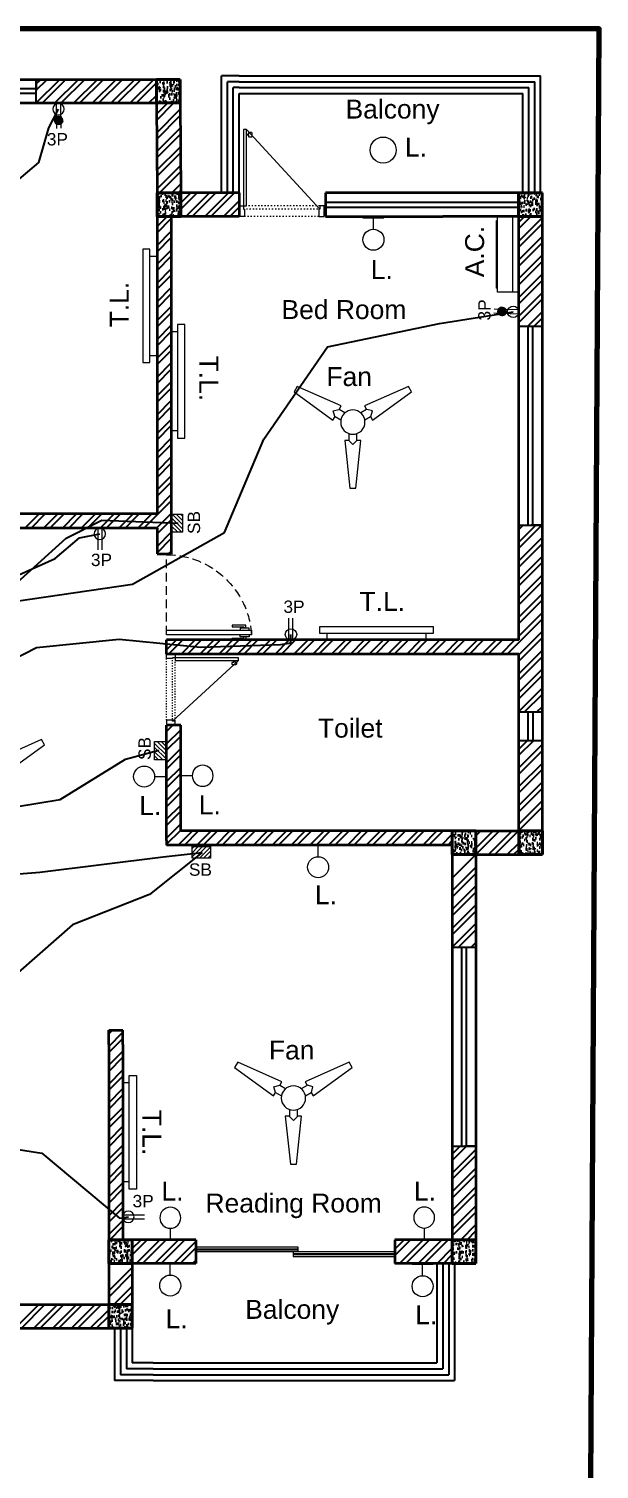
# Model space of a CAD drawing. Header units: inches. Extents: x 4161 to 8381, y 472 to 1500.
# Drawn here: x 7244 to 7485, y 886 to 1495 of the extents above; entities that cross this region are included whole.
import ezdxf

# ---------------------------------------------------------------- set-up
doc = ezdxf.new("R2010")
doc.units = ezdxf.units.IN
doc.header["$MEASUREMENT"] = 0
doc.linetypes.add('ACAD_ISO03W100', pattern=[30, 12, -18])
doc.linetypes.add('HIDDEN', pattern=[0.375, 0.25, -0.125])
doc.layers.get('0').update_dxf_attribs({"lineweight": 35})
for name, color, linetype, lineweight in [('0.Columns', 1, 'Continuous', 35), ('1.Wall', 7, 'Continuous', 35), ('Box', 7, 'Continuous', 15), ('Doors & Furni', 20, 'Continuous', 5), ('E_Elements', 7, 'Continuous', 15), ('E_FITTINGS', 7, 'Continuous', 15), ('Hatch', 7, 'Continuous', 15)]:
    doc.layers.add(name, color=color, linetype=linetype, lineweight=lineweight)
for name, color, linetype in [('3.Windows', 130, 'Continuous'), ('4.Hatch', 14, 'Continuous'), ('5.Texts', 50, 'Continuous'), ('8.Balcony', 90, 'Continuous'), ('9.Vent', 130, 'Continuous'), ('Electrical Components', 170, 'Continuous'), ('rod', 252, 'Continuous'), ('Wires', 90, 'Continuous'), ('wood', 20, 'Continuous')]:
    doc.layers.add(name, color=color, linetype=linetype)
doc.styles.get("Standard").update_dxf_attribs({"font": 'arial.ttf'})

# ---------------------------------------------------------------- blocks, each defined once
blk = doc.blocks.new('Window7')
at = {"layer": '3.Windows'}
for p, q in [((4180.79, 1757.85), (4096.79, 1757.85)), ((4096.79, 1757.85), (4096.79, 1747.85)), ((4180.79, 1747.85), (4180.79, 1757.85)), ((4180.79, 1747.85), (4180.79, 1757.85)), ((4180.79, 1757.85), (4180.79, 1753.17)), ((4096.79, 1747.85), (4180.79, 1747.85)), ((4180.79, 1753.17), (4180.79, 1753.17))]:
    blk.add_line(p, q, dxfattribs=at)
at = {"layer": '3.Windows', "color": 141, "true_color": 0xadddf7}
for p, q in [((4180.79, 1753.85), (4096.79, 1753.85)), ((4180.79, 1751.85), (4096.79, 1751.85))]:
    blk.add_line(p, q, dxfattribs=at)
blk = doc.blocks.new('window7 virtical')
at = {"layer": '3.Windows', "color": 141, "true_color": 0xadddf7}
for p, q in [((4405.51, 1605.94), (4405.51, 1689.94)), ((4407.51, 1605.94), (4407.51, 1689.94))]:
    blk.add_line(p, q, dxfattribs=at)
at = {"layer": '3.Windows'}
for p, q in [((4401.51, 1605.94), (4411.51, 1605.94)), ((4411.51, 1605.94), (4406.83, 1605.94)), ((4406.83, 1605.94), (4406.83, 1605.94))]:
    blk.add_line(p, q, dxfattribs=at)
blk.add_lwpolyline([(4411.51, 1605.94), (4411.51, 1689.94), (4401.51, 1689.94), (4401.51, 1605.94)], close=True, dxfattribs=at)
blk = doc.blocks.new('Vent')
at = {"layer": '9.Vent'}
for p, q in [((-12, -3.9), (-12, 6.1)), ((-12, 3.82), (-12, 6.1)), ((0, -3.9), (0, 6.1))]:
    blk.add_line(p, q, dxfattribs=at)
at = {"layer": '9.Vent', "color": 5}
for p, q in [((-12, 2), (0, 2)), ((-12, 0), (0, 0))]:
    blk.add_line(p, q, dxfattribs=at)
blk = doc.blocks.new('Dd2')
at = {"layer": 'rod', "lineweight": 13}
blk.add_lwpolyline([(-36.5, 41), (-2, 3.5)], dxfattribs=at)
blk.add_lwpolyline([(-36.5, 38.75), (-35.5, 38.75), (-35.5, 39.25, -0.414214), (-35, 39.75), (-34.5, 39.75, -0.414214), (-34, 39.25), (-34, 37.75, -0.414214), (-34.5, 37.25), (-35, 37.25, -0.414214), (-35.5, 37.75), (-35.5, 38.25), (-36.5, 38.25)], format="xyb", dxfattribs=at)
at = {"layer": 'rod', "linetype": 'ACAD_ISO03W100', "lineweight": 13, "ltscale": 0.05}
for points in [[(-3, 3.5), (-37.5, 3.5)], [(-2, 5), (-36.5, 5)], [(-2.5, 0), (-37.5, 0)]]:
    blk.add_lwpolyline(points, dxfattribs=at)
at = {"layer": 'wood', "lineweight": 13}
for points in [[(-36.5, 41), (-38, 41), (-38, 5), (-36.5, 5)], [(-40, 0), (-40, 5), (-38, 5), (-38, 3.5), (-37.5, 3.5), (-37.5, 0)], [(0, 0), (0, 5), (-2, 5), (-2, 3.5), (-2.5, 3.5), (-2.5, 0)]]:
    blk.add_lwpolyline(points, close=True, dxfattribs=at)
blk = doc.blocks.new('Door')
at = {"layer": 'Doors & Furni', "color": 20}
for p, q in [((4001.9, 980.9), (4000.59, 980.9)), ((4000.59, 980.9), (4000.59, 975.13)), ((4002.74, 982.3), (4001.9, 982.3)), ((4001.9, 982.3), (4001.9, 978.61)), ((4004.74, 983.4), (4002.74, 983.4)), ((4002.74, 983.4), (4002.74, 947.4)), ((4004.74, 947.4), (4004.74, 983.4)), ((4004.74, 982.3), (4005.57, 982.3)), ((4005.57, 982.3), (4005.57, 978.61)), ((4005.57, 980.9), (4006.88, 980.9)), ((4006.88, 980.9), (4006.88, 975.13)), ((4000.59, 975.13), (4001.34, 975.13)), ((4001.34, 975.13), (4001.34, 980.06)), ((4001.34, 980.06), (4001.9, 980.06)), ((4001.9, 978.61), (4002.74, 978.61)), ((4005.57, 978.61), (4004.74, 978.61)), ((4006.13, 980.06), (4005.57, 980.06)), ((4006.13, 975.13), (4006.13, 980.06)), ((4006.88, 975.13), (4006.13, 975.13)), ((4002.74, 947.4), (4004.74, 947.4))]:
    blk.add_line(p, q, dxfattribs=at)
at = {"layer": 'Doors & Furni', "color": 1, "linetype": 'HIDDEN', "ltscale": 15}
blk.add_line((4002.74, 947.4), (4036.59, 947.4), dxfattribs=at)
blk.add_arc((4000.59, 947.4), 36, 0, 86.58304, dxfattribs=at)
blk = doc.blocks.new('FAN')
at = {"layer": 'E_Elements'}
for p, q in [((-23.57, 15.12), (-24.88, 12.85)), ((-24.88, 12.85), (-8.39, 0.89)), ((-4.97, 6.83), (-23.57, 15.12)), ((23.57, 15.12), (4.97, 6.83)), ((8.39, 0.89), (24.88, 12.85)), ((24.88, 12.85), (23.57, 15.12)), ((-5.82, 5.34), (-4.97, 6.83)), ((4.97, 6.83), (5.82, 5.34)), ((-8.39, 0.89), (-7.54, 2.37)), ((-8.26, 4.77), (-5.89, 5.4)), ((-7.62, 2.4), (-8.26, 4.77)), ((-7.54, 2.37), (-5.06, 0.94)), ((-3.34, 3.91), (-5.82, 5.34)), ((5.82, 5.34), (3.34, 3.91)), ((5.06, 0.94), (7.54, 2.37)), ((8.26, 4.77), (5.89, 5.4)), ((7.54, 2.37), (8.39, 0.89)), ((7.62, 2.4), (8.26, 4.77)), ((-1.71, -4.85), (-1.71, -7.71)), ((1.71, -7.71), (1.71, -4.85)), ((-3.43, -7.71), (-1.31, -27.97)), ((-1.71, -7.71), (-3.43, -7.71)), ((-1.73, -7.8), (0, -9.53)), ((0, -9.53), (1.73, -7.8)), ((1.31, -27.97), (3.43, -7.71)), ((3.43, -7.71), (1.71, -7.71)), ((-1.31, -27.97), (1.31, -27.97))]:
    blk.add_line(p, q, dxfattribs=at)
for start, end in [(360, 180), (180, 0)]:
    blk.add_arc((0, 0), 5.14, start, end, dxfattribs=at)
blk = doc.blocks.new('AC')
at = {"layer": 'E_Elements'}
for p, q in [((5826.63, 1009.16), (5858.63, 1009.16)), ((5826.63, 1000.16), (5826.63, 1009.16)), ((5828.29, 1009.63), (5856.95, 1009.63)), ((5828.29, 1009.63), (5828.29, 1009.16)), ((5856.95, 1009.63), (5856.95, 1009.16)), ((5858.63, 1009.16), (5858.63, 1009.16)), ((5858.63, 1009.16), (5858.63, 1000.16)), ((5826.63, 1002.72), (5858.63, 1002.72)), ((5858.63, 1000.16), (5826.63, 1000.16))]:
    blk.add_line(p, q, dxfattribs=at)
blk = doc.blocks.new('O')
at = {"layer": 'E_Elements', "ltscale": 4}
for p, q in [((9523.61, 2111.57), (9520.91, 2111.57)), ((9523.61, 2069.68), (9520.91, 2069.68))]:
    blk.add_line(p, q, dxfattribs=at)
at = {"layer": 'E_Elements', "ltscale": 0.01}
blk.add_lwpolyline([(9526.61, 2066.63), (9526.61, 2114.63), (9523.61, 2114.63), (9523.61, 2066.63)], close=True, dxfattribs=at)
blk = doc.blocks.new('A$C482B25E6')
at = {"layer": 'E_FITTINGS'}
for p, q in [((0, 0), (0, 7.1)), ((3.9, 3.55), (0, 3.55))]:
    blk.add_line(p, q, dxfattribs=at)
blk.add_circle((7.45, 3.55), 3.55, dxfattribs=at)
blk = doc.blocks.new('2')
at = {"layer": 'Hatch', "ltscale": 0.01}
h = blk.add_hatch(dxfattribs=at)
h.set_pattern_fill('ANSI31', color=256, scale=10, style=0)
h.paths.add_polyline_path([(7846.79, 2035.92), (7841.97, 2035.92), (7841.97, 2028.24), (7846.79, 2028.24)])
at = {"layer": 'E_Elements'}
blk.add_lwpolyline([(7841.97, 2028.24), (7846.79, 2028.24), (7846.79, 2035.92), (7841.97, 2035.92)], close=True, dxfattribs=at)
blk = doc.blocks.new('Column2.0')
at = {"layer": '0.Columns', "true_color": 0x991b1e}
h = blk.add_hatch(dxfattribs=at)
h.set_pattern_fill('AR-CONC', color=244, scale=0.54)
h.set_pattern_definition([(50, (868.9964, 332.3348), (3.873205, -0.3388615), [0.405, -4.455]), (355, (868.9964, 332.335), (-0.7492572, 4.0618375), [0.324, -3.564]), (100.45144, (869.319, 332.3066), (3.1239478, 3.722976), [0.344197, -3.7861674]), (46.1842, (868.9964, 333.415), (5.763103, -0.893804), [0.6075, -6.6825]), (96.63564, (869.4767, 333.3403), (5.0471745, 5.2602404), [0.516296, -5.679254]), (351.18416, (868.9964, 333.415), (5.0471745, 5.26024), [0.486, -5.346]), (21, (869.5364, 333.1448), (3.223298, -2.174142), [0.405, -4.455]), (326, (869.5364, 333.145), (1.3139028, 3.9158102), [0.324, -3.564]), (71.45144, (869.805, 332.9636), (4.537201, 1.7416682), [0.344197, -3.7861674]), (37.5, (868.9964, 332.3348), (0.0656632, 1.7976268), [0, -3.5208, 0, -3.618, 0, -3.5775]), (7.5, (868.9964, 332.3348), (1.4205755, 2.1298232), [0, -2.0628, 0, -3.4398, 0, -1.3635]), (327.5, (867.7922, 332.3348), (2.88264116, -0.1217963), [0, -1.35, 0, -4.212, 0, -5.589]), (317.5, (867.2522, 332.3348), (3.1492053, 0.5405669), [0, -1.755, 0, -2.7972, 0, -3.969])])
h.paths.add_polyline_path([(4674.88, 1327.63), (4674.88, 1337.63), (4664.88, 1337.63), (4664.88, 1327.63)])
at = {"layer": '0.Columns', "linetype": 'ACAD_ISO03W100', "lineweight": 40}
for p, q in [((4674.88, 1337.63), (4664.88, 1337.63)), ((4664.88, 1337.63), (4664.88, 1327.63)), ((4674.88, 1327.63), (4674.88, 1337.63)), ((4664.88, 1327.63), (4674.88, 1327.63))]:
    blk.add_line(p, q, dxfattribs=at)
blk = doc.blocks.new('1111111111111111')
at = {"layer": 'E_FITTINGS', "ltscale": 3}
for p, q in [((8001.12, 2853.82), (8010.23, 2853.82)), ((8001.12, 2852.1), (8010.23, 2852.1))]:
    blk.add_line(p, q, dxfattribs=at)
blk.add_circle((8003.38, 2852.96), 2.42, dxfattribs=at)
blk = doc.blocks.new('11111111111111111111')
at = {"layer": 'E_FITTINGS', "ltscale": 0.01}
for p, q in [((8001.12, 2842.19), (8011.51, 2842.19)), ((8001.12, 2840.46), (8011.51, 2840.46))]:
    blk.add_line(p, q, dxfattribs=at)
at = {"layer": 'E_FITTINGS'}
for p, q in [((8006.34, 2841.22), (8007.31, 2842.19)), ((8006.34, 2841.33), (8007.2, 2842.19)), ((8006.35, 2841.12), (8007.42, 2842.19)), ((8006.35, 2841.44), (8007.09, 2842.19)), ((8006.36, 2841.56), (8006.98, 2842.19)), ((8006.37, 2841.02), (8007.53, 2842.19)), ((8006.38, 2840.93), (8007.64, 2842.19)), ((8006.38, 2841.7), (8006.87, 2842.19)), ((8006.41, 2840.84), (8007.75, 2842.19)), ((8006.42, 2841.85), (8006.76, 2842.19)), ((8006.43, 2840.76), (8007.86, 2842.19)), ((8006.46, 2840.67), (8007.97, 2842.19)), ((8006.48, 2842.02), (8006.65, 2842.19)), ((8006.49, 2840.6), (8008.08, 2842.19)), ((8006.53, 2840.52), (8008.19, 2842.19)), ((8006.57, 2840.45), (8006.58, 2840.46)), ((8006.58, 2840.46), (8008.3, 2842.19)), ((8006.6, 2842.25), (8007.21, 2842.86)), ((8006.61, 2840.38), (8006.69, 2840.46)), ((8006.65, 2842.19), (8007.44, 2842.98)), ((8006.65, 2840.31), (8006.8, 2840.46)), ((8006.69, 2840.46), (8008.42, 2842.19)), ((8006.7, 2840.25), (8006.91, 2840.46)), ((8006.75, 2840.19), (8007.02, 2840.46)), ((8006.76, 2842.19), (8007.61, 2843.04)), ((8006.8, 2840.46), (8008.53, 2842.19)), ((8006.8, 2840.13), (8007.13, 2840.46)), ((8006.85, 2840.07), (8007.24, 2840.46)), ((8006.87, 2842.19), (8007.76, 2843.08)), ((8006.91, 2840.46), (8008.64, 2842.19)), ((8006.91, 2840.01), (8007.35, 2840.46)), ((8006.96, 2839.96), (8007.46, 2840.46)), ((8006.98, 2842.19), (8007.9, 2843.1)), ((8007.02, 2840.46), (8008.75, 2842.19)), ((8007.02, 2839.91), (8007.57, 2840.46)), ((8007.09, 2842.19), (8008.02, 2843.11)), ((8007.09, 2839.86), (8007.68, 2840.46)), ((8007.13, 2840.46), (8008.86, 2842.19)), ((8007.15, 2839.82), (8007.79, 2840.46)), ((8007.2, 2842.19), (8008.13, 2843.12)), ((8007.22, 2839.78), (8007.9, 2840.46)), ((8007.24, 2840.46), (8008.97, 2842.19)), ((8007.29, 2839.74), (8008.01, 2840.46)), ((8007.31, 2842.19), (8008.24, 2843.12)), ((8007.35, 2840.46), (8009.08, 2842.19)), ((8007.37, 2839.7), (8008.12, 2840.46)), ((8007.42, 2842.19), (8008.34, 2843.11)), ((8007.44, 2839.67), (8008.23, 2840.46)), ((8007.46, 2840.46), (8009.19, 2842.19)), ((8007.52, 2839.63), (8008.34, 2840.46)), ((8007.53, 2842.19), (8008.44, 2843.09)), ((8007.57, 2840.46), (8009.3, 2842.19)), ((8007.6, 2839.61), (8008.46, 2840.46)), ((8007.64, 2842.19), (8008.53, 2843.07)), ((8007.68, 2840.46), (8009.41, 2842.19)), ((8007.69, 2839.58), (8008.57, 2840.46)), ((8007.75, 2842.19), (8008.62, 2843.05)), ((8007.78, 2839.56), (8008.68, 2840.46)), ((8007.79, 2840.46), (8009.52, 2842.19)), ((8007.86, 2842.19), (8008.7, 2843.03)), ((8007.87, 2839.54), (8008.79, 2840.46)), ((8007.9, 2840.46), (8009.63, 2842.19)), ((8007.97, 2842.19), (8008.79, 2843)), ((8007.97, 2839.53), (8008.9, 2840.46)), ((8008.01, 2840.46), (8009.72, 2842.17)), ((8008.08, 2842.19), (8008.86, 2842.97)), ((8008.08, 2839.53), (8009.01, 2840.46)), ((8008.12, 2840.46), (8009.76, 2842.09)), ((8008.19, 2842.19), (8008.94, 2842.93)), ((8008.19, 2839.53), (8009.12, 2840.46)), ((8008.23, 2840.46), (8009.79, 2842.02)), ((8008.3, 2842.19), (8009.01, 2842.89)), ((8008.3, 2839.53), (8009.23, 2840.46)), ((8008.34, 2840.46), (8009.83, 2841.94)), ((8008.42, 2842.19), (8009.08, 2842.85)), ((8008.43, 2839.55), (8009.34, 2840.46)), ((8008.46, 2840.46), (8009.85, 2841.86)), ((8008.53, 2842.19), (8009.15, 2842.81)), ((8008.57, 2840.46), (8009.88, 2841.77)), ((8008.57, 2839.58), (8009.45, 2840.46)), ((8008.64, 2842.19), (8009.21, 2842.76)), ((8008.68, 2840.46), (8009.9, 2841.68)), ((8008.73, 2839.62), (8009.56, 2840.46)), ((8008.75, 2842.19), (8009.27, 2842.71)), ((8008.79, 2840.46), (8009.92, 2841.59)), ((8008.86, 2842.19), (8009.33, 2842.66)), ((8008.9, 2840.46), (8009.93, 2841.49)), ((8008.91, 2839.7), (8009.67, 2840.46)), ((8008.97, 2842.19), (8009.39, 2842.61)), ((8009.01, 2840.46), (8009.93, 2841.38)), ((8009.08, 2842.19), (8009.45, 2842.55)), ((8009.12, 2840.46), (8009.93, 2841.27)), ((8009.18, 2839.86), (8009.6, 2840.28)), ((8009.19, 2842.19), (8009.5, 2842.5)), ((8009.23, 2840.46), (8009.93, 2841.16)), ((8009.3, 2842.19), (8009.55, 2842.43)), ((8009.34, 2840.46), (8009.91, 2841.03)), ((8009.41, 2842.19), (8009.6, 2842.37)), ((8009.45, 2840.46), (8009.88, 2840.89)), ((8009.52, 2842.19), (8009.64, 2842.31)), ((8009.56, 2840.46), (8009.84, 2840.73)), ((8009.63, 2842.19), (8009.68, 2842.24)), ((8009.67, 2840.46), (8009.76, 2840.55))]:
    blk.add_line(p, q, dxfattribs=at)
at = {"layer": 'E_FITTINGS', "ltscale": 0.01}
blk.add_circle((8003.38, 2841.32), 2.42, dxfattribs=at)
at = {"layer": 'E_FITTINGS'}
blk.add_circle((8008.14, 2841.32), 1.8, dxfattribs=at)
blk = doc.blocks.new('Title Box 2.0')
at = {"lineweight": 100, "ltscale": 0.5}
blk.add_lwpolyline([(4996.97, 684.44), (5689.78, 684.44), (5694.53, 1520.13), (5001.72, 1520.13), (4996.97, 684.44)], dxfattribs=at)

msp = doc.modelspace()

# ---------------------------------------------------------------- linework, layer by layer
at = {"layer": '1.Wall'}
for p, q in [((7110.226, 1474.102), (7307.955, 1474.102)), ((7114.226, 1464.102), (7298.011, 1464.102)), ((7298.011, 1464.102), (7298.226, 1426.046)), ((7308.011, 1464.131), (7308.226, 1426.102)), ((7298.226, 1426.046), (7298.226, 1416.102)), ((7332.964, 1426.102), (7308.226, 1426.102)), ((7332.964, 1426.102), (7332.964, 1416.102)), ((7419.154, 1426.102), (7369.501, 1426.102)), ((7369.501, 1426.102), (7369.501, 1416.102)), ((7461.226, 1426.102), (7419.154, 1426.102)), ((7451.055, 1426.102), (7461.226, 1426.102)), ((7461.226, 1152.327), (7461.226, 1426.102)), ((7298.226, 1416.102), (7298.226, 1290.336)), ((7332.964, 1416.102), (7304.226, 1416.102)), ((7304.226, 1416.102), (7304.226, 1290.336)), ((7369.501, 1416.102), (7419.154, 1416.102)), ((7451.226, 1416.102), (7419.154, 1416.102)), ((7451.226, 1237.102), (7451.226, 1416.102)), ((7298.226, 1290.336), (7118.054, 1290.336)), ((7304.226, 1290.336), (7304.226, 1273.429)), ((7298.226, 1284.336), (7118.054, 1284.336)), ((7298.226, 1284.336), (7298.226, 1273.429)), ((7302.226, 1231.102), (7302.226, 1237.102)), ((7308.226, 1237.102), (7302.226, 1237.102)), ((7451.226, 1237.102), (7308.226, 1237.102)), ((7308.226, 1231.102), (7302.226, 1231.102)), ((7451.226, 1231.102), (7308.226, 1231.102)), ((7451.226, 1156.327), (7451.226, 1231.102)), ((7302.226, 1152.327), (7302.226, 1201.102)), ((7308.226, 1201.102), (7302.226, 1201.102)), ((7308.226, 1156.327), (7308.226, 1201.102)), ((7302.226, 1152.327), (7302.226, 1150.327)), ((7423.116, 1156.327), (7308.226, 1156.327)), ((7423.116, 1156.327), (7451.226, 1156.327)), ((7461.226, 1152.327), (7461.226, 1146.327)), ((7308.226, 1150.327), (7302.226, 1150.327)), ((7423.116, 1150.327), (7308.226, 1150.327)), ((7423.116, 1146.327), (7423.116, 1150.327)), ((7423.116, 1146.327), (7423.116, 983.463)), ((7433.116, 1146.327), (7461.226, 1146.327)), ((7433.116, 1146.327), (7433.116, 979.463)), ((7277.774, 1072.102), (7283.774, 1072.102)), ((7277.774, 1066.102), (7277.774, 1072.102)), ((7283.774, 1066.102), (7283.774, 1072.102)), ((7277.774, 1066.102), (7277.774, 956.102)), ((7283.774, 1066.102), (7283.774, 983.463)), ((7287.774, 983.463), (7283.774, 983.463)), ((7314.613, 983.463), (7287.774, 983.463)), ((7314.613, 983.463), (7314.613, 973.463)), ((7423.116, 983.463), (7398.821, 983.463)), ((7398.821, 983.463), (7398.821, 973.463)), ((7433.116, 979.463), (7433.116, 973.463)), ((7287.774, 973.463), (7287.774, 946.102)), ((7314.613, 973.463), (7287.774, 973.463)), ((7427.116, 973.463), (7398.821, 973.463)), ((7427.116, 973.463), (7433.116, 973.463)), ((7139.879, 956.102), (7277.774, 956.102)), ((7139.879, 946.102), (7287.774, 946.102))]:
    msp.add_line(p, q, dxfattribs=at)
at = {"layer": '1.Wall', "color": 7, "true_color": 0xffffff}
msp.add_line((7298.226, 1273.429), (7304.226, 1273.429), dxfattribs=at)
at = {"layer": '3.Windows'}
for p, q in [((7451.172, 1426.102), (7369.501, 1426.102)), ((7369.501, 1426.102), (7369.501, 1416.102)), ((7369.501, 1416.102), (7451.172, 1416.102))]:
    msp.add_line(p, q, dxfattribs=at)
at = {"layer": '3.Windows', "color": 141, "true_color": 0xadddf7}
for p, q in [((7369.384, 1422.102), (7451.055, 1422.102)), ((7369.384, 1420.102), (7451.055, 1420.102))]:
    msp.add_line(p, q, dxfattribs=at)
at = {"layer": '4.Hatch', "color": 244, "linetype": 'Continuous', "true_color": 0x991b1e}
for p, q in [((7247.151, 1472.143), (7249.11, 1474.102)), ((7247.151, 1464.189), (7257.065, 1474.102)), ((7247.151, 1469.492), (7251.761, 1474.102)), ((7249.716, 1464.102), (7259.716, 1474.102)), ((7255.02, 1464.102), (7265.02, 1474.102)), ((7257.671, 1464.102), (7267.671, 1474.102)), ((7262.975, 1464.102), (7272.975, 1474.102)), ((7265.626, 1464.102), (7275.626, 1474.102)), ((7270.93, 1464.102), (7280.93, 1474.102)), ((7273.581, 1464.102), (7283.581, 1474.102)), ((7278.885, 1464.102), (7288.885, 1474.102)), ((7281.536, 1464.102), (7291.536, 1474.102)), ((7286.839, 1464.102), (7296.839, 1474.102)), ((7289.491, 1464.102), (7298.011, 1472.622)), ((7294.794, 1464.102), (7298.011, 1467.319)), ((7297.446, 1464.102), (7298.011, 1464.667)), ((7298.038, 1459.391), (7302.749, 1464.102)), ((7298.053, 1456.754), (7305.401, 1464.102)), ((7298.082, 1451.481), (7308.026, 1461.424)), ((7298.097, 1448.844), (7308.041, 1458.788)), ((7298.127, 1443.57), (7308.071, 1453.514)), ((7298.142, 1440.934), (7308.086, 1450.877)), ((7298.172, 1435.66), (7308.116, 1445.604)), ((7298.187, 1433.023), (7308.131, 1442.967)), ((7298.217, 1427.75), (7308.161, 1437.694)), ((7299.221, 1426.102), (7308.175, 1435.057)), ((7304.524, 1426.102), (7308.205, 1429.784)), ((7307.176, 1426.102), (7308.22, 1427.147)), ((7308.226, 1421.85), (7312.479, 1426.102)), ((7308.226, 1419.198), (7315.131, 1426.102)), ((7310.434, 1416.102), (7320.434, 1426.102)), ((7313.086, 1416.102), (7323.086, 1426.102)), ((7318.389, 1416.102), (7328.389, 1426.102)), ((7321.041, 1416.102), (7331.041, 1426.102)), ((7326.344, 1416.102), (7332.964, 1422.722)), ((7328.996, 1416.102), (7332.964, 1420.071)), ((7451.055, 1421.489), (7451.226, 1421.66)), ((7451.055, 1418.838), (7451.226, 1419.009)), ((7298.226, 1411.85), (7302.479, 1416.102)), ((7298.226, 1409.198), (7304.226, 1415.198)), ((7451.226, 1413.705), (7453.623, 1416.102)), ((7451.226, 1411.054), (7456.275, 1416.102)), ((7451.226, 1405.75), (7461.226, 1415.75)), ((7451.226, 1403.099), (7461.226, 1413.099)), ((7298.226, 1403.895), (7304.226, 1409.895)), ((7298.226, 1401.243), (7304.226, 1407.243)), ((7451.226, 1397.796), (7461.226, 1407.796)), ((7298.226, 1395.94), (7304.226, 1401.94)), ((7451.226, 1395.144), (7461.226, 1405.144)), ((7298.226, 1393.288), (7304.226, 1399.288)), ((7451.226, 1389.841), (7461.226, 1399.841)), ((7451.226, 1387.189), (7461.226, 1397.189)), ((7298.226, 1387.985), (7304.226, 1393.985)), ((7298.226, 1385.333), (7304.226, 1391.333)), ((7451.226, 1381.886), (7461.226, 1391.886)), ((7451.226, 1379.234), (7461.226, 1389.234)), ((7298.226, 1380.03), (7304.226, 1386.03)), ((7298.226, 1377.378), (7304.226, 1383.378)), ((7451.226, 1373.931), (7461.226, 1383.931)), ((7298.226, 1372.075), (7304.226, 1378.075)), ((7451.226, 1371.279), (7461.226, 1381.279)), ((7298.226, 1369.423), (7304.226, 1375.423)), ((7454.893, 1369.643), (7461.226, 1375.976)), ((7457.545, 1369.643), (7461.226, 1373.324)), ((7298.226, 1364.12), (7304.226, 1370.12)), ((7298.226, 1361.468), (7304.226, 1367.468)), ((7298.226, 1356.165), (7304.226, 1362.165)), ((7298.226, 1353.513), (7304.226, 1359.513)), ((7298.226, 1348.21), (7304.226, 1354.21)), ((7298.226, 1345.558), (7304.226, 1351.558)), ((7298.226, 1340.255), (7304.226, 1346.255)), ((7298.226, 1337.603), (7304.226, 1343.603)), ((7298.226, 1332.3), (7304.226, 1338.3)), ((7298.226, 1329.648), (7304.226, 1335.648)), ((7298.226, 1324.345), (7304.226, 1330.345)), ((7298.226, 1321.694), (7304.226, 1327.694)), ((7298.226, 1316.39), (7304.226, 1322.39)), ((7298.226, 1313.739), (7304.226, 1319.739)), ((7298.226, 1308.435), (7304.226, 1314.435)), ((7298.226, 1305.784), (7304.226, 1311.784)), ((7298.226, 1300.48), (7304.226, 1306.48)), ((7298.226, 1297.829), (7304.226, 1303.829)), ((7298.226, 1292.525), (7304.226, 1298.525)), ((7292.689, 1284.336), (7304.226, 1295.874)), ((7242.308, 1284.336), (7248.308, 1290.336)), ((7244.959, 1284.336), (7250.959, 1290.336)), ((7250.263, 1284.336), (7256.263, 1290.336)), ((7252.914, 1284.336), (7258.914, 1290.336)), ((7258.218, 1284.336), (7264.218, 1290.336)), ((7260.869, 1284.336), (7266.869, 1290.336)), ((7266.172, 1284.336), (7272.172, 1290.336)), ((7268.824, 1284.336), (7274.824, 1290.336)), ((7274.127, 1284.336), (7280.127, 1290.336)), ((7276.779, 1284.336), (7282.779, 1290.336)), ((7282.082, 1284.336), (7288.082, 1290.336)), ((7284.734, 1284.336), (7290.734, 1290.336)), ((7290.037, 1284.336), (7296.037, 1290.336)), ((7297.992, 1284.336), (7304.226, 1290.57)), ((7298.226, 1281.919), (7304.226, 1287.919)), ((7451.226, 1278.471), (7458.398, 1285.643)), ((7451.226, 1283.775), (7453.094, 1285.643)), ((7451.226, 1275.82), (7461.049, 1285.643)), ((7298.226, 1276.615), (7304.226, 1282.615)), ((7298.226, 1273.964), (7304.226, 1279.964)), ((7451.226, 1270.516), (7461.226, 1280.516)), ((7302.995, 1273.429), (7304.226, 1274.661)), ((7451.226, 1267.865), (7461.226, 1277.865)), ((7451.226, 1262.561), (7461.226, 1272.561)), ((7451.226, 1259.91), (7461.226, 1269.91)), ((7451.226, 1254.606), (7461.226, 1264.606)), ((7451.226, 1251.955), (7461.226, 1261.955)), ((7451.226, 1246.651), (7461.226, 1256.651)), ((7451.226, 1244), (7461.226, 1254)), ((7451.226, 1238.696), (7461.226, 1248.696)), ((7446.284, 1231.102), (7461.226, 1246.045)), ((7302.226, 1232.886), (7306.443, 1237.102)), ((7303.095, 1231.102), (7309.095, 1237.102)), ((7308.398, 1231.102), (7314.398, 1237.102)), ((7311.05, 1231.102), (7317.05, 1237.102)), ((7316.353, 1231.102), (7322.353, 1237.102)), ((7319.005, 1231.102), (7325.005, 1237.102)), ((7324.308, 1231.102), (7330.308, 1237.102)), ((7326.959, 1231.102), (7332.959, 1237.102)), ((7332.263, 1231.102), (7338.263, 1237.102)), ((7334.914, 1231.102), (7340.914, 1237.102)), ((7340.218, 1231.102), (7346.218, 1237.102)), ((7342.869, 1231.102), (7348.869, 1237.102)), ((7348.173, 1231.102), (7354.173, 1237.102)), ((7350.824, 1231.102), (7356.824, 1237.102)), ((7356.128, 1231.102), (7362.128, 1237.102)), ((7358.779, 1231.102), (7364.779, 1237.102)), ((7364.083, 1231.102), (7370.083, 1237.102)), ((7366.734, 1231.102), (7372.734, 1237.102)), ((7372.038, 1231.102), (7378.038, 1237.102)), ((7374.689, 1231.102), (7380.689, 1237.102)), ((7379.992, 1231.102), (7385.992, 1237.102)), ((7382.644, 1231.102), (7388.644, 1237.102)), ((7387.947, 1231.102), (7393.947, 1237.102)), ((7390.599, 1231.102), (7396.599, 1237.102)), ((7395.902, 1231.102), (7401.902, 1237.102)), ((7398.554, 1231.102), (7404.554, 1237.102)), ((7403.857, 1231.102), (7409.857, 1237.102)), ((7406.509, 1231.102), (7412.509, 1237.102)), ((7411.812, 1231.102), (7417.812, 1237.102)), ((7414.464, 1231.102), (7420.464, 1237.102)), ((7419.767, 1231.102), (7425.767, 1237.102)), ((7422.419, 1231.102), (7428.419, 1237.102)), ((7427.722, 1231.102), (7433.722, 1237.102)), ((7430.374, 1231.102), (7436.374, 1237.102)), ((7435.677, 1231.102), (7441.677, 1237.102)), ((7438.329, 1231.102), (7444.329, 1237.102)), ((7443.632, 1231.102), (7449.632, 1237.102)), ((7451.226, 1230.742), (7461.226, 1240.742)), ((7451.226, 1228.09), (7461.226, 1238.09)), ((7451.226, 1222.787), (7461.226, 1232.787)), ((7451.226, 1220.135), (7461.226, 1230.135)), ((7451.226, 1214.832), (7461.226, 1224.832)), ((7451.226, 1212.18), (7461.226, 1222.18)), ((7451.226, 1206.877), (7461.226, 1216.877)), ((7453.626, 1206.625), (7461.226, 1214.225)), ((7458.929, 1206.625), (7461.226, 1208.922)), ((7302.226, 1201.066), (7302.263, 1201.102)), ((7302.226, 1198.414), (7304.914, 1201.102)), ((7302.226, 1193.111), (7308.226, 1199.111)), ((7302.226, 1190.459), (7308.226, 1196.459)), ((7451.226, 1190.967), (7454.884, 1194.625)), ((7451.226, 1188.315), (7457.536, 1194.625)), ((7302.226, 1185.156), (7308.226, 1191.156)), ((7302.226, 1182.504), (7308.226, 1188.504)), ((7451.226, 1183.012), (7461.226, 1193.012)), ((7451.226, 1180.36), (7461.226, 1190.36)), ((7302.226, 1177.201), (7308.226, 1183.201)), ((7451.226, 1175.057), (7461.226, 1185.057)), ((7451.226, 1172.405), (7461.226, 1182.405)), ((7302.226, 1174.549), (7308.226, 1180.549)), ((7451.226, 1167.102), (7461.226, 1177.102)), ((7302.226, 1169.246), (7308.226, 1175.246)), ((7302.226, 1166.594), (7308.226, 1172.594)), ((7451.226, 1164.45), (7461.226, 1174.45)), ((7302.226, 1161.291), (7308.226, 1167.291)), ((7302.226, 1158.639), (7308.226, 1164.639)), ((7451.226, 1159.147), (7461.226, 1169.147)), ((7451.226, 1156.495), (7461.226, 1166.495)), ((7302.226, 1153.336), (7308.226, 1159.336)), ((7302.226, 1150.684), (7308.226, 1156.684)), ((7307.172, 1150.327), (7313.172, 1156.327)), ((7309.824, 1150.327), (7315.824, 1156.327)), ((7315.127, 1150.327), (7321.127, 1156.327)), ((7317.779, 1150.327), (7323.779, 1156.327)), ((7323.082, 1150.327), (7329.082, 1156.327)), ((7325.734, 1150.327), (7331.734, 1156.327)), ((7331.037, 1150.327), (7337.037, 1156.327)), ((7333.689, 1150.327), (7339.689, 1156.327)), ((7338.992, 1150.327), (7344.992, 1156.327)), ((7341.644, 1150.327), (7347.644, 1156.327)), ((7346.947, 1150.327), (7352.947, 1156.327)), ((7349.599, 1150.327), (7355.599, 1156.327)), ((7354.902, 1150.327), (7360.902, 1156.327)), ((7357.554, 1150.327), (7363.554, 1156.327)), ((7362.857, 1150.327), (7368.857, 1156.327)), ((7365.509, 1150.327), (7371.509, 1156.327)), ((7370.812, 1150.327), (7376.812, 1156.327)), ((7373.464, 1150.327), (7379.464, 1156.327)), ((7378.767, 1150.327), (7384.767, 1156.327)), ((7381.419, 1150.327), (7387.419, 1156.327)), ((7386.722, 1150.327), (7392.722, 1156.327)), ((7389.374, 1150.327), (7395.374, 1156.327)), ((7394.677, 1150.327), (7400.677, 1156.327)), ((7397.328, 1150.327), (7403.328, 1156.327)), ((7402.632, 1150.327), (7408.632, 1156.327)), ((7405.283, 1150.327), (7411.283, 1156.327)), ((7410.587, 1150.327), (7416.587, 1156.327)), ((7413.238, 1150.327), (7419.238, 1156.327)), ((7418.542, 1150.327), (7423.116, 1154.902)), ((7421.193, 1150.327), (7423.116, 1152.25)), ((7423.116, 1136.341), (7443.103, 1156.327)), ((7433.116, 1148.992), (7440.452, 1156.327)), ((7433.116, 1154.295), (7435.148, 1156.327)), ((7438.407, 1146.327), (7448.407, 1156.327)), ((7441.058, 1146.327), (7451.058, 1156.327)), ((7446.361, 1146.327), (7451.226, 1151.192)), ((7449.013, 1146.327), (7451.226, 1148.54)), ((7423.116, 1131.037), (7433.116, 1141.037)), ((7423.116, 1128.386), (7433.116, 1138.386)), ((7423.116, 1123.082), (7433.116, 1133.082)), ((7423.116, 1120.431), (7433.116, 1130.431)), ((7423.116, 1115.127), (7433.116, 1125.127)), ((7423.116, 1112.476), (7433.116, 1122.476)), ((7423.116, 1107.172), (7433.116, 1117.172)), ((7425.614, 1107.019), (7433.116, 1114.521)), ((7430.918, 1107.019), (7433.116, 1109.217)), ((7277.774, 1070.547), (7279.329, 1072.102)), ((7277.774, 1065.244), (7283.774, 1071.244)), ((7277.774, 1062.592), (7283.774, 1068.592)), ((7277.774, 1057.289), (7283.774, 1063.289)), ((7277.774, 1054.637), (7283.774, 1060.637)), ((7277.774, 1049.334), (7283.774, 1055.334)), ((7277.774, 1046.682), (7283.774, 1052.682)), ((7277.774, 1041.379), (7283.774, 1047.379)), ((7277.774, 1038.727), (7283.774, 1044.727)), ((7277.774, 1033.424), (7283.774, 1039.424)), ((7277.774, 1030.773), (7283.774, 1036.773)), ((7277.774, 1025.469), (7283.774, 1031.469)), ((7277.774, 1022.818), (7283.774, 1028.818)), ((7277.774, 1017.514), (7283.774, 1023.514)), ((7277.774, 1014.863), (7283.774, 1020.863)), ((7423.116, 1019.668), (7426.467, 1023.019)), ((7423.116, 1017.016), (7429.119, 1023.019)), ((7423.116, 1011.713), (7433.116, 1021.713)), ((7423.116, 1009.061), (7433.116, 1019.061)), ((7277.774, 1009.559), (7283.774, 1015.559)), ((7277.774, 1006.908), (7283.774, 1012.908)), ((7423.116, 1003.758), (7433.116, 1013.758)), ((7423.116, 1001.106), (7433.116, 1011.106)), ((7277.774, 1001.604), (7283.774, 1007.604)), ((7277.774, 998.953), (7283.774, 1004.953)), ((7423.116, 995.803), (7433.116, 1005.803)), ((7277.774, 993.649), (7283.774, 999.649)), ((7423.116, 993.151), (7433.116, 1003.151)), ((7277.774, 990.998), (7283.774, 996.998)), ((7423.116, 987.848), (7433.116, 997.848)), ((7423.116, 985.196), (7433.116, 995.196)), ((7277.774, 985.694), (7283.774, 991.694)), ((7278.194, 983.463), (7283.774, 989.043)), ((7426.687, 983.463), (7433.116, 989.893)), ((7429.338, 983.463), (7433.116, 987.241)), ((7283.498, 983.463), (7283.774, 983.74)), ((7287.774, 979.785), (7291.453, 983.463)), ((7287.774, 977.133), (7294.104, 983.463)), ((7289.407, 973.463), (7299.407, 983.463)), ((7292.059, 973.463), (7302.059, 983.463)), ((7297.362, 973.463), (7307.362, 983.463)), ((7300.014, 973.463), (7310.014, 983.463)), ((7305.317, 973.463), (7314.613, 982.76)), ((7398.821, 979.462), (7402.822, 983.463)), ((7398.821, 976.811), (7405.474, 983.463)), ((7400.777, 973.463), (7410.777, 983.463)), ((7403.428, 973.463), (7413.428, 983.463)), ((7408.732, 973.463), (7418.732, 983.463)), ((7411.383, 973.463), (7421.383, 983.463)), ((7307.969, 973.463), (7314.613, 980.108)), ((7313.272, 973.463), (7314.613, 974.805)), ((7416.687, 973.463), (7423.116, 979.893)), ((7419.338, 973.463), (7423.116, 977.241)), ((7277.774, 961.83), (7287.774, 971.83)), ((7277.774, 959.178), (7287.774, 969.178)), ((7432.597, 973.463), (7433.116, 973.983)), ((7280.001, 956.102), (7287.774, 963.875)), ((7238.182, 946.102), (7248.182, 956.102)), ((7240.833, 946.102), (7250.833, 956.102)), ((7246.137, 946.102), (7256.137, 956.102)), ((7248.788, 946.102), (7258.788, 956.102)), ((7254.091, 946.102), (7264.091, 956.102)), ((7256.743, 946.102), (7266.743, 956.102)), ((7262.046, 946.102), (7272.046, 956.102)), ((7264.698, 946.102), (7274.698, 956.102)), ((7282.653, 956.102), (7287.774, 961.223)), ((7270.001, 946.102), (7277.774, 953.875)), ((7272.653, 946.102), (7277.774, 951.223))]:
    msp.add_line(p, q, dxfattribs=at)
at = {"layer": '8.Balcony'}
for p, q in [((7332.964, 1475.602), (7325.464, 1475.602)), ((7325.464, 1468.102), (7325.464, 1475.602)), ((7452.964, 1475.602), (7460.464, 1475.602)), ((7460.464, 1468.102), (7460.464, 1475.602)), ((7280.274, 946.102), (7280.274, 923.919)), ((7287.774, 946.102), (7287.774, 931.419)), ((7287.774, 928.919), (7285.274, 928.919)), ((7296.608, 931.419), (7287.774, 931.419)), ((7424.108, 931.419), (7424.108, 923.919)), ((7296.608, 923.919), (7280.274, 923.919)), ((7416.608, 923.919), (7424.108, 923.919))]:
    msp.add_line(p, q, dxfattribs=at)
at = {"layer": '8.Balcony', "ltscale": 15}
for p, q in [((7332.964, 1475.602), (7452.964, 1475.602)), ((7325.464, 1426.102), (7325.464, 1468.102)), ((7332.964, 1426.102), (7332.964, 1468.102)), ((7332.964, 1468.102), (7452.964, 1468.102)), ((7452.964, 1426.102), (7452.964, 1468.102)), ((7460.464, 1426.102), (7460.464, 1468.102)), ((7416.608, 973.419), (7416.608, 931.419)), ((7424.108, 973.419), (7424.108, 931.419)), ((7296.608, 931.419), (7416.608, 931.419)), ((7296.608, 923.919), (7416.608, 923.919))]:
    msp.add_line(p, q, dxfattribs=at)
at = {"layer": '8.Balcony', "color": 116, "true_color": 0x136734}
for p, q in [((7332.964, 1473.102), (7327.964, 1473.102)), ((7327.964, 1468.102), (7327.964, 1473.102)), ((7332.964, 1470.602), (7330.464, 1470.602)), ((7330.464, 1468.102), (7330.464, 1470.602)), ((7452.964, 1473.102), (7457.964, 1473.102)), ((7452.964, 1470.602), (7455.464, 1470.602)), ((7455.464, 1468.102), (7455.464, 1470.602)), ((7457.964, 1468.102), (7457.964, 1473.102)), ((7282.774, 946.102), (7282.774, 926.419)), ((7285.274, 946.102), (7285.274, 928.919)), ((7296.608, 926.419), (7282.774, 926.419)), ((7296.608, 928.919), (7287.774, 928.919)), ((7416.608, 928.919), (7419.108, 928.919)), ((7416.608, 926.419), (7421.608, 926.419)), ((7419.108, 931.419), (7419.108, 928.919)), ((7421.608, 931.419), (7421.608, 926.419))]:
    msp.add_line(p, q, dxfattribs=at)
at = {"layer": '8.Balcony', "color": 116, "ltscale": 15, "true_color": 0x136734}
for p, q in [((7327.964, 1426.102), (7327.964, 1468.102)), ((7330.464, 1426.102), (7330.464, 1468.102)), ((7332.964, 1473.102), (7452.964, 1473.102)), ((7332.964, 1470.602), (7452.964, 1470.602)), ((7455.464, 1426.102), (7455.464, 1468.102)), ((7457.964, 1426.102), (7457.964, 1468.102)), ((7419.108, 973.419), (7419.108, 931.419)), ((7421.608, 973.419), (7421.608, 931.419)), ((7296.608, 928.919), (7416.608, 928.919)), ((7296.608, 926.419), (7416.608, 926.419))]:
    msp.add_line(p, q, dxfattribs=at)
at = {"layer": 'Doors & Furni', "color": 4}
for p, q in [((7314.613, 980.463), (7357.841, 980.463)), ((7314.613, 980.463), (7357.841, 980.463)), ((7314.613, 980.463), (7357.841, 980.463)), ((7357.841, 980.463), (7357.841, 978.463)), ((7314.613, 978.463), (7398.821, 978.463)), ((7355.841, 978.463), (7355.841, 976.463)), ((7355.841, 976.463), (7398.821, 976.463))]:
    msp.add_line(p, q, dxfattribs=at)
at = {"layer": 'Doors & Furni', "color": 141, "true_color": 0xadddf7}
for p, q in [((7314.613, 979.663), (7357.841, 979.663)), ((7314.613, 979.263), (7357.841, 979.263)), ((7355.841, 977.663), (7398.821, 977.663)), ((7355.841, 977.263), (7398.821, 977.263))]:
    msp.add_line(p, q, dxfattribs=at)
at = {"layer": 'E_Elements', "color": 7}
msp.add_circle((7393.877, 1444.203), 5.5, dxfattribs=at)
at = {"layer": 'Wires', "color": 152, "true_color": 0x2776bb}
for points in [[(7034.859, 1128.014), (7064.227, 1152.874), (7071.885, 1164.875), (7083.598, 1173.726), (7098.098, 1198.531), (7122.357, 1220.607), (7117.432, 1247.016), (7119.586, 1256.241), (7133.716, 1280.68), (7141.018, 1304.883), (7155.31, 1330.889), (7166.098, 1356.39), (7179.635, 1381.761), (7193.488, 1400.214), (7216.821, 1420.852), (7238.958, 1431.12), (7248.194, 1438.89), (7252.45, 1453.568), (7256.503, 1461.521)], [(7034.889, 1127.009), (7097.085, 1158.322), (7177.448, 1194.749), (7232.792, 1252.635), (7287.876, 1260.682), (7326.749, 1282.474), (7343.374, 1321.92), (7370.39, 1360.952), (7417.773, 1370.917), (7448.903, 1375.824)], [(7034.492, 1128.601), (7081.933, 1161.709), (7095.583, 1178.124), (7120.609, 1193.024), (7141.59, 1216.51), (7179.254, 1227.621), (7214.391, 1249.844), (7239.762, 1264.603), (7255.196, 1271.466), (7265.419, 1280.212), (7274.017, 1281.965)], [(7034.785, 1128.539), (7115.577, 1155.564), (7155.894, 1176.988), (7194.893, 1198.425), (7215.758, 1217.792), (7247.27, 1233.882), (7282.268, 1237.405), (7316.646, 1234.006), (7350.446, 1235.157), (7354.868, 1235.877), (7354.868, 1239.423)], [(7031.774, 1125.441), (7078.841, 1105.849), (7115.655, 1085.516), (7142.593, 1049.934), (7190.781, 1029.302), (7249.445, 1020.032), (7282.365, 992.632), (7286.094, 993.193)]]:
    msp.add_lwpolyline(points, dxfattribs=at)
at = {"layer": 'Wires'}
for points in [[(7034.038, 1128.809), (7114.36, 1144.188), (7170.994, 1171.315), (7183.795, 1216.269), (7233.063, 1255.871), (7259.795, 1280.088), (7274.812, 1287.682), (7307.139, 1286.41)], [(7033.969, 1127.583), (7126.085, 1139.338), (7164.468, 1154.016), (7209.879, 1161.844), (7257.188, 1169.585), (7284.839, 1186.62), (7298.983, 1190.438)], [(7035.072, 1125.313), (7099.387, 1130.711), (7178.33, 1133.228), (7248.681, 1138.968), (7300.785, 1145.418), (7317.342, 1147.216)], [(7317.342, 1147.216), (7294.971, 1129.476), (7262.434, 1116.682), (7233.705, 1091.438), (7229.473, 1063.382)]]:
    msp.add_lwpolyline(points, dxfattribs=at)

# ---------------------------------------------------------------- block references
at = {"layer": '0.Columns'}
for p in [(2633.128, 136.474), (2633.344, 88.474), (2786.289, 88.474), (2758.234, -181.301), (2786.344, -181.301), (2612.891, -354.165), (2758.234, -354.165), (2612.891, -381.526)]:
    msp.add_blockref('Column2.0', p, dxfattribs=at)
at = {"layer": '1.Wall'}
for name, p in [('Window7', (3066.366, -283.753)), ('window7 virtical', (3049.712, -320.294)), ('window7 virtical', (3021.602, -582.918))]:
    msp.add_blockref(name, p, dxfattribs=at)
at = {"layer": '9.Vent', "rotation": 270}
msp.add_blockref('Vent', (7455.126, 1194.625), dxfattribs=at)
at = {"layer": 'Box'}
msp.add_blockref('Title Box 2.0', (1790.724, -24.667), dxfattribs=at)
at = {"layer": 'Doors & Furni', "xscale": 0.8988819272717369, "yscale": 0.8988819272717369, "zscale": 0.8988819272717369}
msp.add_blockref('Dd2', (7368.919, 1416.102), dxfattribs=at)
at = {"layer": 'Doors & Furni', "color": 20, "xscale": -1, "rotation": 270}
msp.add_blockref('Door', (6354.828, -2763.487), dxfattribs=at)
at = {"layer": 'Doors & Furni', "xscale": 0.7443684540144205, "yscale": 0.7443684540144205, "zscale": 0.7443684540144205, "rotation": 270}
msp.add_blockref('Dd2', (7302.226, 1201.283), dxfattribs=at)
at = {"layer": 'E_Elements', "rotation": 89.99999999999999}
msp.add_blockref('AC', (8451.388, -4442.532), dxfattribs=at)
at = {"layer": 'E_Elements', "color": 7, "rotation": 180}
msp.add_blockref('O', (16818.772, 3468.969), dxfattribs=at)
at = {"layer": 'E_Elements', "color": 7}
msp.add_blockref('O', (-2216.68, -744.235), dxfattribs=at)
at = {"layer": 'E_Elements', "color": 7, "xscale": -1}
for name, p, rotation in [('2', (-537.745, 3318.534), 180), ('O', (5300.411, -8283.804), 270), ('2', (-544.756, 3222.343), 180), ('2', (9349.029, 8991.663), 90), ('O', (-2237.133, 3119.578), 180)]:
    msp.add_blockref(name, p, dxfattribs=dict(at, rotation=rotation))
at = {"layer": 'E_FITTINGS', "xscale": -1}
for name, p, rotation in [('11111111111111111111', (9965.281, 9510.727), 90.94614864371977), ('1111111111111111', (10126.977, 9285.345), 90), ('1111111111111111', (-717.286, 3846.153), 180)]:
    msp.add_blockref(name, p, dxfattribs=dict(at, rotation=rotation))
at = {"layer": 'E_FITTINGS', "color": 7, "yscale": 1.25, "zscale": 1.25}
for p, xscale, rotation in [((7385.312, 1415.597), 1.25, 270), ((7302.088, 1183.76), 1.25, 180), ((7308.226, 1184.118), -1.25, 180), ((7361.939, 1150.327), 1.25, 270), ((7299.407, 983.463), -1.25, 270), ((7406.777, 983.569), -1.25, 270), ((7299.367, 973.43), 1.25, 270), ((7406.132, 973.135), 1.25, 270)]:
    msp.add_blockref('A$C482B25E6', p, dxfattribs=dict(at, xscale=xscale, rotation=rotation))
at = {"layer": 'E_FITTINGS'}
for name, p, rotation in [('11111111111111111111', (15534.449, 3974.12), 178.2692071958508), ('1111111111111111', (10207.828, -6763.957), 89.99999999999999)]:
    msp.add_blockref(name, p, dxfattribs=dict(at, rotation=rotation))
at = {"layer": 'Electrical Components', "color": 7}
for p in [(7381.043, 1329.176), (7225.748, 1179.909), (7355.919, 1043.414)]:
    msp.add_blockref('FAN', p, dxfattribs=at)

# ---------------------------------------------------------------- texts
at = {"layer": '5.Texts', "color": 2, "true_color": 0xf1eb1f, "char_height": 8, "attachment_point": 1}
for s, insert in [('\\pxqc;Balcony', (7342.492, 1465.523)), ('\\pxqc;Bed Room', (7321.923, 1380.768)), ('\\pxqc;Toilet', (7324.59, 1203.792)), ('\\pxqc;Reading Room', (7300.637, 1002.993)), ('\\pxqc;Balcony', (7300.052, 958.053))]:
    msp.add_mtext_dynamic_manual_height_columns(s, width=110.71706, gutter_width=1, heights=[35.636], dxfattribs=dict(at, insert=insert))
at = {"layer": '5.Texts', "color": 7, "attachment_point": 1}
for s, width, gutter_width, heights, insert, char_height in [('\\pxqc;3P', 72.40653, 0.654, [23.305], (7219.87, 1451.399), 5.2318), ('\\pxqc;L.', 110.71706, 1, [35.636], (7352.379, 1449.462), 8), ('\\pxqc;L.', 110.71706, 1, [35.636], (7337.924, 1397.661), 8), ('\\pxqc;Fan', 110.71706, 1, [35.636], (7324.134, 1352.424), 8), ('\\pxqc;3P', 72.40653, 0.654, [23.305], (7238.534, 1273.559), 5.2318), ('\\pxqc;T.L.', 110.71706, 1, [35.636], (7338.162, 1257.359), 8), ('\\pxqc;3P', 72.40653, 0.654, [23.305], (7319.962, 1253.753), 5.2318), ('\\pxqc;L.', 110.71706, 1, [35.636], (7240.008, 1171.098), 8), ('\\pxqc;L.', 110.71706, 1, [35.636], (7265.202, 1171.354), 8), ('\\pxqc;SB', 72.40653, 0.654, [23.305], (7280.37, 1142.621), 5.2318), ('\\pxqc;L.', 110.71706, 1, [35.636], (7314.304, 1133.341), 8), ('\\pxqc;Fan', 110.71706, 1, [35.636], (7299.814, 1067.714), 8), ('\\pxqc;L.', 110.71706, 1, [35.636], (7249.403, 1008.063), 8), ('\\pxqc;L.', 110.71706, 1, [35.636], (7356.215, 1008.063), 8), ('\\pxqc;3P', 72.40653, 0.654, [23.305], (7256.143, 1002.447), 5.2318), ('\\pxqc;L.', 110.71706, 1, [35.636], (7251.139, 954.102), 8), ('\\pxqc;L.', 110.71706, 1, [35.636], (7356.752, 955.778), 8)]:
    msp.add_mtext_dynamic_manual_height_columns(s, width=width, gutter_width=gutter_width, heights=heights, dxfattribs=dict(at, insert=insert, char_height=char_height))
for s, width, gutter_width, heights, insert, char_height, rotation in [('\\pxqc;A.C.', 110.71706, 1, [35.636], (7428.564, 1345.929), 8, 90), ('\\pxqc;T.L.', 110.71706, 1, [35.636], (7278.258, 1323.534), 8, 90), ('\\pxqc;3P', 72.40653, 0.654, [23.305], (7434.075, 1340.407), 5.2318, 90), ('\\pxqc;T.L.', 110.71706, 1, [35.636], (7324.134, 1403.041), 8, 270), ('\\pxqc;SB', 72.40653, 0.654, [23.305], (7311.198, 1250.546), 5.2318, 90), ('\\pxqc;SB', 72.40653, 0.654, [23.305], (7290.354, 1154.981), 5.2318, 90), ('\\pxqc;T.L.', 110.71706, 1, [35.636], (7300.059, 1084.181), 8, 270)]:
    msp.add_mtext_dynamic_manual_height_columns(s, width=width, gutter_width=gutter_width, heights=heights, dxfattribs=dict(at, insert=insert, char_height=char_height, rotation=rotation))

doc.saveas('drawing.dxf')
